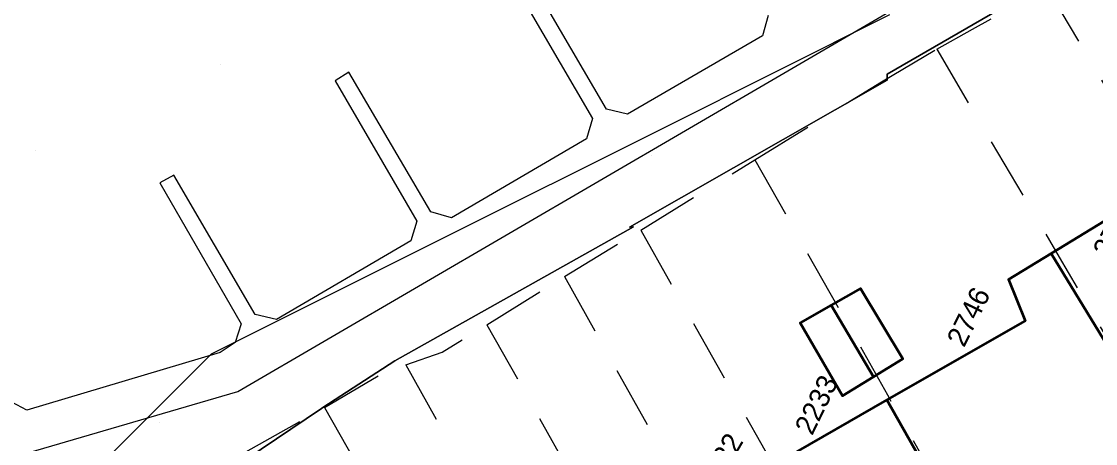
# Model space of a CAD drawing. Header units: metres. Extents: x 0 to 105485, y 0 to 425721.
# Drawn here: x 105024.11 to 105071.62, y 425418.55 to 425437.21 of the extents above; entities that cross this region are included whole.
import ezdxf
from ezdxf.enums import TextEntityAlignment as Align

# ---------------------------------------------------------------- set-up
doc = ezdxf.new("R2010")
doc.units = ezdxf.units.M
doc.header["$MEASUREMENT"] = 0
doc.linetypes.add('KG-PERCEEL-SO', pattern=[19, 5.5, -4, 5.5, -4])
for name, color, linetype, lineweight in [('B-XX-IE-MEUBILAIR_WATERWEGMEUBILAIR-G', 150, 'Continuous', 18), ('B-XX-KG-GRENS_PERCEEL-G', 150, 'KG-PERCEEL-SO', 18), ('B-XX-KG-GRENS_PERCEEL-T', 150, 'KG-PERCEEL-SO', 18), ('B-XX-KW-KUNSTWERK_STEIGER-G', 170, 'Continuous', 18), ('B-XX-OG-BEBOUWING-G', 7, 'Continuous', 35), ('B-XX-OG-GRENS-G', 7, 'Continuous', 18), ('B-XX-OG-TERREIN_ERF-G', 7, 'Continuous', 18), ('B-XX-OG-WATER_HAVEN-G', 170, 'Continuous', 18)]:
    doc.layers.add(name, color=color, linetype=linetype, lineweight=lineweight)

msp = doc.modelspace()

# ---------------------------------------------------------------- linework, layer by layer
at = {"layer": 'B-XX-IE-MEUBILAIR_WATERWEGMEUBILAIR-G', "color": 0, "true_color": 0x604a38}
for points in [[(105032.891, 425435.303, 0), (105032.891, 425435.303, 1.5)], [(105024.711, 425431.488, 0), (105024.711, 425431.488, 1.5)], [(105051.959, 425431.294, 0), (105051.959, 425431.294, 1.5)], [(105030.214, 425419.478, 0), (105030.214, 425419.478, 1.5)]]:
    msp.add_polyline3d(points, dxfattribs=at)
at = {"layer": 'B-XX-KG-GRENS_PERCEEL-G', "ltscale": 0.5, "flags": 128}
for points in [[(105064.594, 425435.989), (105066.174, 425436.872), (105069.465, 425438.71)], [(105069.465, 425438.71), (105080.378, 425420.224)], [(105062.147, 425434.543), (105064.594, 425435.989)], [(105064.594, 425435.989), (105070.014, 425426.791), (105075.56, 425417.38)], [(105056.545, 425431.094), (105062.147, 425434.543)], [(105051.498, 425427.987), (105056.545, 425431.094)], [(105056.545, 425431.094), (105062.414, 425420.703), (105067.078, 425412.446)], [(105048.121, 425425.928), (105051.498, 425427.987)], [(105051.498, 425427.987), (105061.921, 425409.535)], [(105044.699, 425423.8), (105048.121, 425425.928)], [(105048.121, 425425.928), (105058.407, 425407.551)], [(105041.103, 425422.03), (105042.723, 425422.585), (105044.699, 425423.8)], [(105044.699, 425423.8), (105054.915, 425405.58)], [(105037.516, 425420.145), (105040.219, 425421.727), (105041.103, 425422.03)], [(105041.103, 425422.03), (105051.423, 425403.609)], [(105034.032, 425418.174), (105037.516, 425420.145)], [(105037.516, 425420.145), (105047.94, 425401.643)]]:
    msp.add_lwpolyline(points, dxfattribs=at)
at = {"layer": 'B-XX-KW-KUNSTWERK_STEIGER-G', "ltscale": 0.5}
for points in [[(104974.906, 425403.771), (104994.855, 425409.456), (104994.918, 425409.298), (104991.04, 425408.181), (104990.926, 425408.333), (104989.135, 425407.776), (104989.66, 425405.806), (104991.472, 425406.401), (104991.453, 425406.643), (104995.365, 425407.772), (104995.414, 425407.576), (105000.91, 425409.183), (105000.394, 425411.132), (105033.679, 425420.842), (105069.635, 425441.825)], [(105057.13, 425437.476), (105056.881, 425436.577), (105050.908, 425433.113), (105049.99, 425433.338), (105046.372, 425439.532)], [(105045.732, 425439.141), (105049.362, 425432.922), (105049.105, 425432.03), (105043.122, 425428.527), (105042.218, 425428.8), (105038.582, 425434.976), (105037.99, 425434.593), (105041.599, 425428.378), (105041.335, 425427.51), (105035.395, 425424.038), (105034.445, 425424.259), (105030.843, 425430.422), (105030.22, 425430.08), (105033.832, 425423.836), (105033.566, 425423.016), (105032.903, 425422.576), (105024.349, 425420.021), (105023.46, 425420.493)]]:
    msp.add_lwpolyline(points, dxfattribs=at)
at = {"layer": 'B-XX-OG-BEBOUWING-G', "ltscale": 0.5}
for points in [[(105074.425, 425429.856), (105069.658, 425426.95), (105075.488, 425417.387), (105080.254, 425420.292)], [(105062.393, 425420.474), (105066.972, 425412.386), (105075.488, 425417.387), (105069.658, 425426.95), (105067.766, 425425.797), (105068.499, 425423.972)], [(105059.929, 425424.669), (105061.794, 425421.496), (105063.093, 425422.29), (105061.221, 425425.401)], [(105059.929, 425424.669), (105058.554, 425423.89), (105060.427, 425420.66), (105061.794, 425421.496)], [(105062.393, 425420.474), (105057.279, 425417.544), (105061.782, 425409.457), (105066.972, 425412.386)]]:
    msp.add_lwpolyline(points, close=True, dxfattribs=at)
at = {"layer": 'B-XX-OG-GRENS-G'}
msp.add_polyline3d([(105062.5, 425437.5, 2.468), (105052.5, 425432.5, 1.36), (105042.5, 425427.5, 0.669), (105032.5, 425422.5, 2.181), (105027.5, 425417.5, 2.009), (105017.5, 425412.5, 0.48), (105007.5, 425412.5, 1.892), (105002.5, 425412.5, 1.731), (104997.5, 425412.5, 0.915), (104992.5, 425412.5, 1.49), (104987.5, 425407.5, 1.735), (104977.5, 425402.5, 1.981), (104972.5, 425402.5, 1.96), (104967.5, 425402.5, 1.951), (104962.5, 425402.5, 1.976), (104952.5, 425412.5, 3.462), (104947.5, 425412.5, 3.482), (104937.5, 425417.5, 2.962), (104932.5, 425422.5, 3.641), (104927.5, 425427.5, 3.738), (104922.5, 425432.5, 3.453), (104917.5, 425432.5, 3.308), (104902.5, 425432.5, 2.581)], dxfattribs=at)
at = {"layer": 'B-XX-OG-TERREIN_ERF-G', "ltscale": 0.5}
for points in [[(105090.768, 425451.274), (105062.398, 425434.885), (105062.403, 425434.615), (105050.999, 425428.112), (105051.18, 425428.13), (105040.622, 425422.211), (105037.443, 425420.142), (105037.371, 425420.093), (105034.032, 425417.837)], [(105057.279, 425417.544), (105062.393, 425420.474), (105068.499, 425423.972), (105067.766, 425425.797), (105069.658, 425426.95), (105074.425, 425429.856)]]:
    msp.add_lwpolyline(points, dxfattribs=at)
msp.add_lwpolyline([(105059.929, 425424.669), (105061.221, 425425.401), (105063.093, 425422.29), (105061.794, 425421.496), (105060.427, 425420.66), (105058.554, 425423.89)], close=True, dxfattribs=at)
at = {"layer": 'B-XX-OG-WATER_HAVEN-G', "ltscale": 0.5}
msp.add_lwpolyline([(105021.87, 425410.235), (105024.977, 425412.146), (105024.911, 425412.385), (105027.07, 425414.13), (105034.032, 425417.837), (105037.371, 425420.093), (105037.443, 425420.142), (105040.622, 425422.211), (105051.18, 425428.13), (105050.999, 425428.112), (105062.403, 425434.615), (105062.398, 425434.885), (105090.768, 425451.274)], dxfattribs=at)

# ---------------------------------------------------------------- texts
at = {"layer": 'B-XX-KG-GRENS_PERCEEL-T'}
for s, rotation, p in [('2747', 60.4, (105072.499, 425428.07)), ('2746', 63.7, (105065.993, 425424.159)), ('2233', 64, (105059.265, 425420.268)), ('2232', 59.7, (105055.006, 425417.72))]:
    msp.add_text(s, height=0.9, rotation=rotation, dxfattribs=at).set_placement(p, align=Align.MIDDLE_CENTER)

doc.saveas('drawing.dxf')
